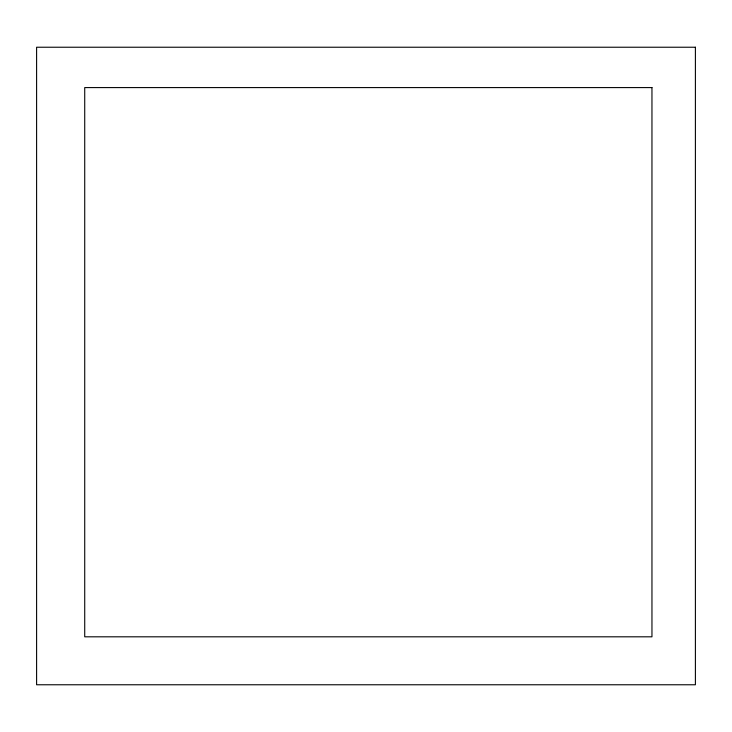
<?xml version="1.0" encoding="UTF-8"?>
<svg xmlns="http://www.w3.org/2000/svg" width="732" height="732" viewBox="0 0 732 732"><rect width="100%" height="100%" fill="white"/><g stroke="black" fill="none" stroke-linecap="round" stroke-linejoin="round"><path stroke-width="1.1" d="M695.4 47.232L36.6 47.232L36.6 684.768L695.4 684.768L695.4 47.232M651.956 87.584L84.72 87.584L84.72 636.813L651.956 636.813L651.956 87.584"/></g></svg>
